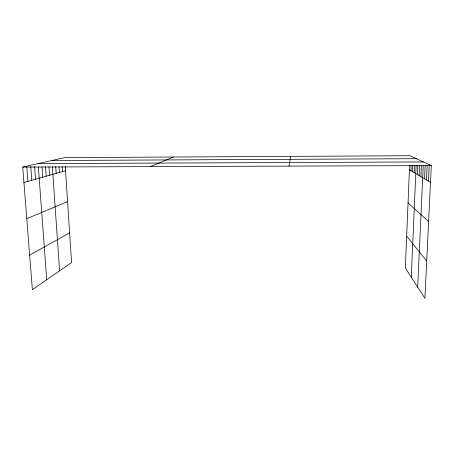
<?xml version="1.0" encoding="UTF-8"?>
<svg xmlns="http://www.w3.org/2000/svg" width="454" height="454" viewBox="0 0 454 454"><rect width="100%" height="100%" fill="white"/><g stroke="black" fill="none" stroke-linecap="round" stroke-linejoin="round"><path stroke-width="0.68" d="M409.599 165.574L405.348 267.974L424.893 298.284L431.3 165.602L410.007 155.716L64.684 157.623L22.7 167.072L32.37 289.675L71.573 262.582L65.274 166.618M410.944 170.704L411.176 165.267M412.51 171.64L412.777 165.438M414.122 172.599L414.423 165.608M411.267 277.156L416.131 165.466M417.436 174.569L417.828 165.648M419.138 175.584L419.604 165.143M420.892 176.629L421.403 165.33M417.686 287.11L423.259 165.369M424.558 178.808L425.171 165.597M426.476 179.949L427.135 165.829M428.451 181.129L429.234 164.643M288.971 166.113L290.725 156.375M29.646 255.114L69.621 232.868M26.769 218.68L67.572 201.655M150.257 166.612L173.439 157.022M23.914 182.502L65.546 170.766M51.915 160.5L416.426 158.696M38.119 163.605L423.417 161.942M22.7 167.072L431.3 165.602M409.423 169.802L430.494 182.343M408.05 202.876L428.599 221.558M406.665 236.245L426.698 260.965M26.775 166.856L27.904 181.379M30.736 166.652L31.774 180.283M38.374 167.078L46.717 279.76M34.583 166.544L35.537 179.222M42.006 166.907L42.755 177.191M48.998 166.851L49.594 175.261M45.542 166.743L46.223 176.214M52.346 166.726L59.599 270.856M59.014 167.112L59.378 172.503M55.7 166.578L56.171 173.405M62.175 166.72L62.504 171.623"/></g></svg>
